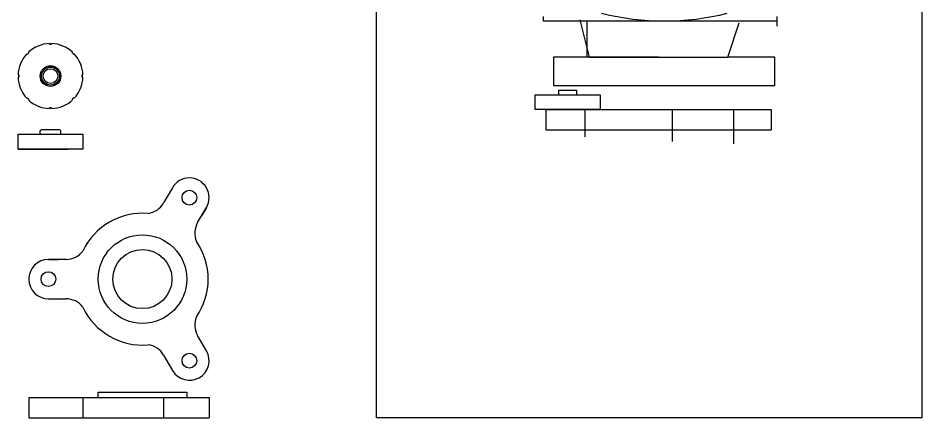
# Model space of a CAD drawing. Header units: millimetres. Extents: x 2316 to 2419, y 485 to 556.
# Drawn here: x 2329.13 to 2353.64, y 513.86 to 524.68 of the extents above; entities that cross this region are included whole.
import ezdxf

# ---------------------------------------------------------------- set-up
doc = ezdxf.new("R2010")
doc.units = ezdxf.units.MM
picture_1 = doc.add_image_def('image2.jpg', size_in_pixel=(3840, 2160))

msp = doc.modelspace()

# ---------------------------------------------------------------- linework, layer by layer
for p, q in [((2343.375, 524.601), (2343.375, 524.731)), ((2349.708, 524.601), (2343.375, 524.601)), ((2344.357, 524.636), (2344.614, 523.629)), ((2344.564, 523.633), (2344.564, 524.601)), ((2348.379, 523.629), (2348.681, 524.557)), ((2349.708, 524.731), (2349.708, 524.47)), ((2329.978, 523.993), (2329.978, 523.974)), ((2329.978, 523.974), (2329.978, 523.993)), ((2329.978, 523.974), (2330.038, 523.974)), ((2330.038, 523.974), (2329.978, 523.974)), ((2330.038, 523.974), (2330.038, 523.993)), ((2330.038, 523.993), (2330.038, 523.974)), ((2329.365, 523.715), (2329.379, 523.701)), ((2329.379, 523.701), (2329.421, 523.743)), ((2329.421, 523.743), (2329.408, 523.757)), ((2330.595, 523.743), (2330.608, 523.757)), ((2330.637, 523.701), (2330.595, 523.743)), ((2330.651, 523.715), (2330.637, 523.701)), ((2346.497, 523.629), (2343.644, 523.629)), ((2343.644, 523.629), (2343.644, 522.855)), ((2344.614, 523.629), (2348.379, 523.629)), ((2349.652, 523.629), (2348.379, 523.629)), ((2349.652, 522.855), (2349.652, 523.629)), ((2329.149, 523.144), (2329.129, 523.144)), ((2329.129, 523.144), (2329.149, 523.144)), ((2329.129, 523.084), (2329.149, 523.084)), ((2329.149, 523.084), (2329.129, 523.084)), ((2329.149, 523.084), (2329.149, 523.144)), ((2329.149, 523.144), (2329.149, 523.084)), ((2330.867, 523.084), (2330.867, 523.144)), ((2330.867, 523.144), (2330.887, 523.144)), ((2330.887, 523.144), (2330.867, 523.144)), ((2330.867, 523.144), (2330.867, 523.084)), ((2330.887, 523.084), (2330.867, 523.084)), ((2330.867, 523.084), (2330.887, 523.084)), ((2343.644, 522.855), (2349.652, 522.855)), ((2343.15, 522.205), (2343.15, 522.603)), ((2343.15, 522.603), (2344.909, 522.603)), ((2343.786, 522.729), (2344.274, 522.729)), ((2343.786, 522.729), (2343.786, 522.603)), ((2344.274, 522.729), (2344.274, 522.603)), ((2344.909, 522.603), (2344.909, 522.205)), ((2329.365, 522.514), (2329.379, 522.528)), ((2329.379, 522.528), (2329.421, 522.485)), ((2329.421, 522.485), (2329.408, 522.472)), ((2330.637, 522.528), (2330.595, 522.485)), ((2330.595, 522.485), (2330.608, 522.472)), ((2330.651, 522.514), (2330.637, 522.528)), ((2329.978, 522.235), (2329.978, 522.255)), ((2329.978, 522.255), (2330.038, 522.255)), ((2330.038, 522.255), (2329.978, 522.255)), ((2329.978, 522.255), (2329.978, 522.235)), ((2330.038, 522.255), (2330.038, 522.235)), ((2330.038, 522.235), (2330.038, 522.255)), ((2343.441, 522.205), (2343.15, 522.205)), ((2344.909, 522.205), (2343.15, 522.205)), ((2343.441, 522.205), (2343.441, 521.66)), ((2343.441, 522.205), (2349.552, 522.205)), ((2344.506, 521.468), (2344.506, 522.205)), ((2346.876, 521.344), (2346.876, 522.205)), ((2348.538, 521.282), (2348.538, 522.205)), ((2349.552, 522.205), (2349.552, 521.66)), ((2329.764, 521.663), (2329.728, 521.635)), ((2329.728, 521.537), (2329.728, 521.635)), ((2329.764, 521.663), (2330.252, 521.663)), ((2330.252, 521.663), (2330.288, 521.635)), ((2330.288, 521.537), (2330.288, 521.635)), ((2343.441, 521.66), (2349.552, 521.66)), ((2329.128, 521.139), (2329.128, 521.537)), ((2329.128, 521.537), (2330.888, 521.537)), ((2330.888, 521.537), (2330.888, 521.139)), ((2330.888, 521.139), (2329.128, 521.139)), ((2329.128, 521.139), (2329.419, 521.139)), ((2329.419, 521.139), (2330.484, 521.139)), ((2333.314, 520.09), (2333.076, 519.678)), ((2333.314, 520.09), (2333.18, 519.859)), ((2333.998, 519.145), (2334.236, 519.557)), ((2334.236, 519.557), (2334.103, 519.326)), ((2329.952, 518.149), (2330.218, 518.149)), ((2330.428, 518.149), (2329.952, 518.149)), ((2329.952, 517.083), (2330.218, 517.083)), ((2329.952, 517.083), (2330.428, 517.083)), ((2334.236, 515.675), (2333.998, 516.087)), ((2333.076, 515.555), (2333.314, 515.142)), ((2331.301, 514.409), (2331.301, 514.559)), ((2331.301, 514.559), (2333.701, 514.559)), ((2333.701, 514.559), (2333.701, 514.409)), ((2329.419, 514.409), (2329.419, 513.864)), ((2329.419, 514.409), (2334.308, 514.409)), ((2329.419, 514.409), (2329.419, 513.864)), ((2330.885, 514.409), (2330.885, 513.864)), ((2333.076, 514.409), (2333.076, 513.864)), ((2334.308, 514.409), (2334.308, 513.864)), ((2329.419, 513.864), (2334.308, 513.864))]:
    msp.add_line(p, q)
for centre, radius in [((2330.008, 523.114), 0.28), ((2330.008, 523.114), 0.244), ((2330.008, 523.114), 0.2), ((2333.775, 519.823), 0.2), ((2332.501, 517.616), 1.2), ((2332.501, 517.616), 0.8), ((2329.952, 517.616), 0.2), ((2333.775, 515.409), 0.2)]:
    msp.add_circle(centre, radius)
for centre, radius, start, end in [((2346.656, 531.678), 7.071, 256.0562, 283.9438), ((2330.008, 523.114), 0.88, 91.9546, 133.0454), ((2330.008, 523.114), 0.88, 46.9546, 88.0454), ((2330.008, 523.114), 0.88, 136.9546, 178.0454), ((2330.008, 523.114), 0.88, 1.9546, 43.0454), ((2330.008, 523.114), 0.88, 181.9546, 223.0454), ((2330.008, 523.114), 0.88, 316.9546, 358.0454), ((2330.008, 523.114), 0.88, 226.9546, 268.0454), ((2330.008, 523.114), 0.88, 271.9546, 313.0454), ((2333.775, 519.823), 0.533, 330, 150), ((2332.577, 519.966), 0.576, 277.5274, 330.0106), ((2332.501, 517.616), 1.785, 85.13, 154.8703), ((2334.497, 518.857), 0.576, 149.9894, 202.4726), ((2332.501, 517.616), 1.785, 325.1298, 34.8703), ((2329.952, 517.616), 0.533, 90, 270), ((2330.428, 518.725), 0.576, 269.9894, 322.4726), ((2330.428, 516.507), 0.576, 37.5274, 90.0106), ((2332.501, 517.616), 1.785, 205.1299, 274.8702), ((2334.497, 516.375), 0.576, 157.5274, 210.0106), ((2332.577, 515.267), 0.576, 29.9894, 82.4726), ((2333.775, 515.409), 0.533, 210, 30)]:
    msp.add_arc(centre, radius, start, end)

# ---------------------------------------------------------------- pictures from other files: only their frames are drawn
image = msp.add_image(picture_1, insert=(2338.844, 540.158), size_in_units=(26.3, 14.794), rotation=-90)
image.dxf.flags = 7

doc.saveas('drawing.dxf')
